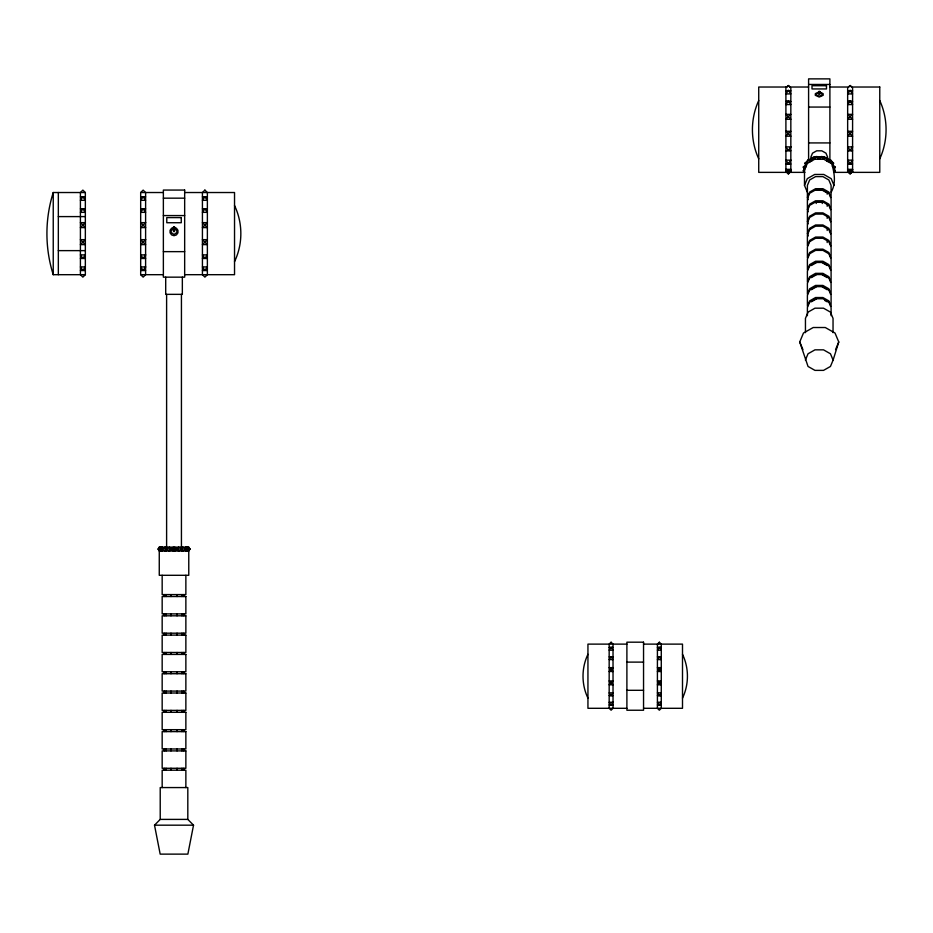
<?xml version="1.0" encoding="UTF-8"?>
<svg xmlns="http://www.w3.org/2000/svg" width="933" height="933" viewBox="0 0 933 933"><rect width="100%" height="100%" fill="white"/><g stroke="black" fill="none" stroke-linecap="round" stroke-linejoin="round"><path stroke-width="1.4" d="M804.887 172.313L803.29 170.856L804.491 170.179L807.313 163.415L807.756 160.138L810.427 159.228L810.427 161.654L807.756 160.138L806.497 162.948M193.528 825.18L187.871 854.127L160.173 854.127L154.516 825.18L160.219 819.396L160.219 787.569L187.813 787.569L187.813 819.396L193.528 825.18L154.516 825.18M162.085 551.018L162.085 547.158L159.683 549.082L160.884 551.018L160.884 547.158L159.683 549.082L162.085 551.018L162.085 547.158M185.959 547.158L185.959 551.018L188.349 549.082L187.148 547.158L187.148 551.018L188.349 549.082L185.959 547.158L185.959 551.018M85.346 192.525L53.239 192.525C44.819 219.162 44.819 248.061 53.239 274.687L85.346 274.687L85.346 192.525L82.874 190.11L80.413 192.525L80.413 274.687L82.874 277.113L85.346 274.687M833.099 360.115L838.755 341.968L835.023 333.034L825.273 327.518L813.214 327.518L803.465 333.034L799.733 341.968L808.036 366.459L814.964 370.378L823.524 370.378L830.452 366.459L833.099 360.115L830.452 353.77L823.524 349.84L814.964 349.84L808.036 353.77L805.389 360.115M758.727 100.554C750.319 118.923 750.319 140.475 758.727 158.843M879.761 158.843C888.169 140.475 888.169 118.923 879.761 100.554M234.533 261.66C242.942 244.049 242.942 223.162 234.533 205.552M587.942 654.29C581.376 668.051 581.376 684.367 587.942 698.129M682.501 698.129C689.067 684.367 689.067 668.051 682.501 654.29M803.29 170.856L805.68 164.896L803.29 167.077L804.491 170.179M832.376 166.284L833.577 163.182L830.732 160.138L828.061 159.228L828.061 161.654L830.732 160.138C833.845 170.354 836.889 182.098 831.175 192.151M807.313 192.151L804.491 185.387L807.313 178.635L814.684 174.459L823.804 174.459L831.175 178.635L833.997 185.387M807.395 197.481L809.657 192.058L815.582 188.699L822.906 188.699L828.831 192.058L831.093 197.481L831.093 185.387L828.831 179.964L822.906 176.605L815.582 176.605L809.657 179.964L807.395 185.387L807.395 197.481L808.305 199.65M807.395 209.575L809.657 204.14L815.582 200.793L822.906 200.793L828.831 204.14L831.093 209.575L831.093 198.694L828.831 193.259L822.906 189.912L815.582 189.912L809.657 193.259L807.395 198.694L807.395 209.575L808.305 211.744M807.395 221.669L809.657 216.234L815.582 212.887L822.906 212.887L828.831 216.234L831.093 221.669L831.093 210.788L828.831 205.353L822.906 202.006L815.582 202.006L809.657 205.353L807.395 210.788L807.395 221.669L808.305 223.838M807.395 233.763L809.657 228.328L815.582 224.981L822.906 224.981L828.831 228.328L831.093 233.763L831.093 222.87L828.831 217.447L822.906 214.089L815.582 214.089L809.657 217.447L807.395 222.87L807.395 233.763L808.305 235.932M835.56 349.63L838.755 341.968M159.263 547.158L158.062 549.082L159.263 551.018L188.769 551.018L189.97 549.082L188.769 547.158L159.263 547.158L159.263 575.299L188.769 575.299L188.769 547.158M806.112 166.284L804.911 163.182L807.313 163.415L814.684 159.24L816.62 156.557L818.544 156.826L818.544 159.24L816.62 156.557L814.684 156.826L812.013 157.724L811.558 161.012L812.013 157.724L814.684 159.24L823.804 159.24L831.175 163.415L833.577 163.182L832.376 163.858M786.717 87.317L788.362 85.533L790.018 86.956M848.47 87.317L850.126 85.533L851.771 86.956M169.456 551.018L173.316 547.158L173.316 551.018L169.456 547.158L166.785 549.082L166.331 551.018L166.331 547.158L166.785 549.082L169.456 551.018L169.456 547.158M178.576 547.158L174.716 551.018L174.716 547.158L178.576 551.018L181.247 549.082L181.702 547.158L181.702 551.018L181.247 549.082L178.576 547.158L178.576 551.018M140.673 192.525L143.146 190.11L145.606 192.525L145.606 274.687L143.146 277.113L140.673 274.687L140.673 192.525L163.368 192.525M833.601 172.313L835.198 170.856L834.394 168.791M786.717 86.956L788.362 85.533L790.018 87.317M848.47 86.956L850.126 85.533L851.771 87.317M790.834 169.888L788.362 172.034L785.901 169.888M790.834 171.719L788.362 173.865L785.901 171.719M852.587 169.888L850.126 172.034L847.654 169.888M852.587 171.719L850.126 173.865L847.654 171.719M823.804 159.24L826.475 157.724L826.93 161.012L826.475 157.724L821.868 156.557L819.944 156.826L819.944 159.24L821.868 156.557L823.804 159.24L823.804 156.826L814.684 156.826L809.436 159.8M811.302 265.532L816.212 262.756M811.302 277.626L816.212 274.85M811.302 289.72L816.212 286.944M811.302 301.814L816.212 299.038M833.997 167.765L835.198 167.077L832.807 164.896L832.807 167.322L835.198 167.077L833.997 170.179L835.198 170.856M173.561 227.582L171.59 228.223L170.086 230.288L170.086 232.842L171.59 234.906L174.016 235.699L176.442 234.906L177.946 232.842L177.946 230.288L176.442 228.223L174.471 227.582M173.561 228.748L171.194 230.649L171.194 232.48L174.016 234.533L176.838 232.48L176.838 230.649L174.471 228.748M818.789 91.982L815.314 93.685L815.314 95.283L819.244 97.067L823.174 95.283L823.174 93.685L819.699 91.982M818.789 92.717L816.422 93.906L816.422 95.049L819.244 96.344L822.066 95.049L822.066 93.906L819.699 92.717M808.596 84.46L829.892 84.46M808.596 87.026L790.834 87.026L790.834 172.372L804.491 172.372M829.892 87.026L847.654 87.026L847.654 172.372L833.997 172.372M808.596 107.062L829.892 107.062M808.596 142.924L829.892 142.924M816.212 190.204L822.276 190.204L827.186 192.979L827.186 194.192M184.664 192.525L234.533 192.525L234.533 274.687L184.664 274.687M163.368 198.169L184.664 198.169M163.368 215.57L184.664 215.57M58.336 216.596L85.346 216.596M58.336 250.627L85.346 250.627M163.368 251.642L184.664 251.642M140.673 274.687L163.368 274.687M626.894 644.12L587.942 644.12L587.942 708.299L626.894 708.299M643.548 644.12L682.501 644.12L682.501 708.299L643.548 708.299M626.894 662.115L643.548 662.115M626.894 690.303L643.548 690.303M160.219 819.396L187.813 819.396M806.112 163.858L804.911 163.182L807.313 161.001L807.313 163.415M823.804 156.826L829.052 159.8M822.276 262.756L827.186 265.532M822.276 274.85L827.186 277.626M822.276 286.944L827.186 289.72M824.737 300.426L827.186 301.814M831.991 162.948L831.175 161.001L831.175 163.415M832.807 164.896L833.181 165.806M799.733 341.968L802.928 349.63M833.041 332.649L833.041 318.41L830.405 312.089L823.512 308.182L814.975 308.182L808.083 312.089L805.447 318.41L805.447 332.649M831.093 315.681L831.093 307.517L828.831 302.094L822.906 298.735L815.582 298.735L809.657 302.094L807.395 307.517L807.395 315.681M829.892 160.324L829.892 78.873L808.596 78.873L808.596 160.324M827.571 159.683L827.571 156.989L825.973 153.175L821.81 150.819L816.678 150.819L812.515 153.175L810.917 156.989L810.917 159.683M827.186 205.073L827.186 206.286M827.186 217.167L827.186 218.38M827.186 229.261L827.186 230.474M827.186 241.355L827.186 242.557M822.276 203.499L822.276 202.298L816.212 202.298L816.212 203.499M814.684 156.826L814.684 159.24M805.68 164.896L805.68 167.322L803.29 167.077L804.491 167.765L804.491 185.387M185.865 575.299L185.865 594.589L162.167 594.589L162.167 575.299M185.865 787.569L185.865 770.203L162.167 770.203L162.167 787.569M183.836 594.589L183.836 596.525M183.836 613.891L183.836 615.815M183.836 633.192L183.836 635.116M183.836 652.482L183.836 654.418M183.836 671.783L183.836 673.719M183.836 691.085L183.836 693.009M183.836 710.386L183.836 712.311M183.836 729.676L183.836 731.612M183.836 748.977L183.836 750.902M183.836 768.279L183.836 770.203M182.343 277.159L182.343 294.35L165.701 294.35L165.701 277.159M181.958 594.589L181.958 596.525M181.958 613.891L181.958 615.815M181.958 633.192L181.958 635.116M181.958 652.482L181.958 654.418M181.958 671.783L181.958 673.719M181.958 691.085L181.958 693.009M181.958 710.386L181.958 712.311M181.958 729.676L181.958 731.612M181.958 748.977L181.958 750.902M181.958 768.279L181.958 770.203M181.434 294.35L181.434 547.158M177.048 594.589L177.048 596.525M177.048 613.891L177.048 615.815M177.048 633.192L177.048 635.116M177.048 652.482L177.048 654.418M177.048 671.783L177.048 673.719M177.048 691.085L177.048 693.009M177.048 710.386L177.048 712.311M177.048 729.676L177.048 731.612M177.048 748.977L177.048 750.902M177.048 768.279L177.048 770.203M170.984 594.589L170.984 596.525M170.984 613.891L170.984 615.815M170.984 633.192L170.984 635.116M170.984 652.482L170.984 654.418M170.984 671.783L170.984 673.719M170.984 691.085L170.984 693.009M170.984 710.386L170.984 712.311M170.984 729.676L170.984 731.612M170.984 748.977L170.984 750.902M170.984 768.279L170.984 770.203M166.61 294.35L166.61 547.158M166.074 594.589L166.074 596.525M166.074 613.891L166.074 615.815M166.074 633.192L166.074 635.116M166.074 652.482L166.074 654.418M166.074 671.783L166.074 673.719M166.074 691.085L166.074 693.009M166.074 710.386L166.074 712.311M166.074 729.676L166.074 731.612M166.074 748.977L166.074 750.902M166.074 768.279L166.074 770.203M164.196 594.589L164.196 596.525M164.196 613.891L164.196 615.815M164.196 633.192L164.196 635.116M164.196 652.482L164.196 654.418M164.196 671.783L164.196 673.719M164.196 691.085L164.196 693.009M164.196 710.386L164.196 712.311M164.196 729.676L164.196 731.612M164.196 748.977L164.196 750.902M164.196 768.279L164.196 770.203M58.336 192.525L58.336 274.687M53.239 192.525L53.239 274.687M809.657 229.541L807.395 234.964L807.395 245.857L809.657 240.422L815.582 237.064L822.906 237.064L828.831 240.422L831.093 245.857L831.093 234.964L828.831 229.541L822.906 226.183L815.582 226.183L809.657 229.541M809.657 241.635L807.395 247.058L807.395 257.94L809.657 252.516L815.582 249.158L822.906 249.158L828.831 252.516L831.093 257.94L831.093 247.058L828.831 241.635L822.906 238.277L815.582 238.277L809.657 241.635M809.657 253.729L807.395 259.152L807.395 270.034L809.657 264.61L815.582 261.252L822.906 261.252L828.831 264.61L831.093 270.034L831.093 259.152L828.831 253.729L822.906 250.371L815.582 250.371L809.657 253.729M809.657 265.812L807.395 271.246L807.395 282.128L809.657 276.704L815.582 273.346L822.906 273.346L828.831 276.704L831.093 282.128L831.093 271.246L828.831 265.812L822.906 262.465L815.582 262.465L809.657 265.812M809.657 277.906L807.395 283.34L807.395 294.222L809.657 288.787L815.582 285.44L822.906 285.44L828.831 288.787L831.093 294.222L831.093 283.34L828.831 277.906L822.906 274.559L815.582 274.559L809.657 277.906M809.657 290L807.395 295.434L807.395 306.316L809.657 300.881L815.582 297.534L822.906 297.534L828.831 300.881L831.093 306.316L831.093 295.434L828.831 290L822.906 286.641L815.582 286.641L809.657 290M82.874 196.84L80.413 200.303L85.346 200.303L82.874 196.84L80.413 196.816L85.346 196.816L82.874 196.84M82.874 208.875L80.413 212.339L85.346 212.339L82.874 208.875L80.413 208.84L85.346 208.84L82.874 208.875M85.346 254.907L82.874 258.371L80.413 258.394L85.346 258.394L82.874 258.371L80.413 254.907L85.346 254.907M85.346 266.943L82.874 270.395L80.413 270.43L85.346 270.43L82.874 270.395L80.413 266.943L85.346 266.943M143.146 196.84L140.673 200.303L145.606 200.303L143.146 196.84L140.673 196.816L145.606 196.816L143.146 196.84M143.146 208.875L140.673 212.339L145.606 212.339L143.146 208.875L140.673 208.84L145.606 208.84L143.146 208.875M145.606 254.907L143.146 258.371L140.673 258.394L145.606 258.394L143.146 258.371L140.673 254.907L145.606 254.907M145.606 266.943L143.146 270.395L140.673 270.43L145.606 270.43L143.146 270.395L140.673 266.943L145.606 266.943M204.898 196.84L202.426 200.303L207.371 200.303L204.898 196.84L202.426 196.816L207.371 196.816L204.898 196.84M204.898 208.875L202.426 212.339L207.371 212.339L204.898 208.875L202.426 208.84L207.371 208.84L204.898 208.875M207.371 254.907L204.898 258.371L202.426 258.394L207.371 258.394L204.898 258.371L202.426 254.907L207.371 254.907M207.371 266.943L204.898 270.395L202.426 270.43L207.371 270.43L204.898 270.395L202.426 266.943L207.371 266.943M611.103 647.49L609.167 650.196L613.028 650.196L611.103 647.49L609.167 647.467L613.028 647.467L611.103 647.49M611.103 656.89L609.167 659.596L613.028 659.596L611.103 656.89L609.167 656.867L613.028 656.867L611.103 656.89M613.028 692.846L611.103 695.552L609.167 695.575L613.028 695.575L611.103 695.552L609.167 692.846L613.028 692.846M613.028 702.246L611.103 704.951L609.167 704.975L613.028 704.975L611.103 704.951L609.167 702.246L613.028 702.246M659.339 647.49L657.415 650.196L661.275 650.196L659.339 647.49L657.415 647.467L661.275 647.467L659.339 647.49M659.339 656.89L657.415 659.596L661.275 659.596L659.339 656.89L657.415 656.867L661.275 656.867L659.339 656.89M661.275 692.846L659.339 695.552L657.415 695.575L661.275 695.575L659.339 695.552L657.415 692.846L661.275 692.846M661.275 702.246L659.339 704.951L657.415 704.975L661.275 704.975L659.339 704.951L657.415 702.246L661.275 702.246M790.834 146.901L788.362 150.341L785.901 150.749L790.834 150.749L788.362 150.341L785.901 146.901L790.834 146.901M790.834 160.161L788.362 163.602L785.901 164.01L790.834 164.01L788.362 163.602L785.901 160.161L790.834 160.161M852.587 146.901L850.126 150.341L847.654 150.749L852.587 150.749L850.126 150.341L847.654 146.901L852.587 146.901M852.587 160.161L850.126 163.602L847.654 164.01L852.587 164.01L850.126 163.602L847.654 160.161L852.587 160.161M788.362 90.478L785.901 93.918L790.834 93.918L788.362 90.478L785.901 90.816L790.834 90.816L788.362 90.478M788.362 101.137L785.901 104.578L790.834 104.578L788.362 101.137L785.901 101.475L790.834 101.475L788.362 101.137M850.126 90.478L847.654 93.918L852.587 93.918L850.126 90.478L847.654 90.816L852.587 90.816L850.126 90.478M850.126 101.137L847.654 104.578L852.587 104.578L850.126 101.137L847.654 101.475L852.587 101.475L850.126 101.137M788.362 116.555L785.901 119.272L790.834 119.272L785.901 114.362L790.834 114.362L788.362 116.555M788.362 133.477L785.901 136.195L790.834 136.195L785.901 131.285L790.834 131.285L788.362 133.477M850.126 116.555L847.654 119.272L852.587 119.272L847.654 114.362L852.587 114.362L850.126 116.555M850.126 133.477L847.654 136.195L852.587 136.195L847.654 131.285L852.587 131.285L850.126 133.477M790.834 169.351L788.362 172.034L785.901 169.351L790.834 169.351M790.834 171.194L788.362 173.865L785.901 171.194L790.834 171.194M852.587 169.351L850.126 172.034L847.654 169.351L852.587 169.351M852.587 171.194L850.126 173.865L847.654 171.194L852.587 171.194M85.346 222.649L80.413 227.594L85.346 227.594L80.413 222.649L85.346 222.649M85.346 239.664L80.413 244.609L85.346 244.609L80.413 239.664L85.346 239.664M145.606 222.649L140.673 227.594L145.606 227.594L140.673 222.649L145.606 222.649M145.606 239.664L140.673 244.609L145.606 244.609L140.673 239.664L145.606 239.664M207.371 222.649L202.426 227.594L207.371 227.594L202.426 222.649L207.371 222.649M207.371 239.664L202.426 244.609L207.371 244.609L202.426 239.664L207.371 239.664M613.028 667.655L609.167 671.503L613.028 671.503L609.167 667.655L613.028 667.655M613.028 680.938L609.167 684.799L613.028 684.799L609.167 680.938L613.028 680.938M661.275 667.655L657.415 671.503L661.275 671.503L657.415 667.655L661.275 667.655M661.275 680.938L657.415 684.799L661.275 684.799L657.415 680.938L661.275 680.938M204.898 190.11L202.426 192.525L202.426 274.687L204.898 277.113L207.371 274.687L207.371 192.525L204.898 190.11M611.103 642.231L609.167 644.12L609.167 708.299L611.103 710.2L613.028 708.299L613.028 644.12L611.103 642.231M659.339 642.231L657.415 644.12L657.415 708.299L659.339 710.2L661.275 708.299L661.275 644.12L659.339 642.231M160.453 547.158L158.062 549.082L160.453 551.018L160.453 547.158M189.97 549.082L187.58 551.018L187.58 547.158L189.97 549.082M165.199 547.158L162.529 549.082L165.199 551.018L165.199 547.158M185.504 549.082L182.833 551.018L182.833 547.158L185.504 549.082M826.486 85.719L812.002 85.719L812.002 88.938L826.486 88.938L826.486 85.719M785.901 87.026L758.727 87.026L758.727 172.372L785.901 172.372L785.901 87.026M879.761 87.026L852.587 87.026L852.587 172.372L879.761 172.372L879.761 87.026M819.699 91.446L818.789 91.446L818.789 94.478L819.699 94.478L819.699 91.446M184.664 190.064L163.368 190.064L163.368 277.159L184.664 277.159L184.664 190.064M181.259 217.599L166.785 217.599L166.785 222.73L181.259 222.73L181.259 217.599M174.471 226.731L173.561 226.731L173.561 231.571L174.471 231.571L174.471 226.731M185.865 596.525L162.167 596.525L162.167 613.891L185.865 613.891L185.865 596.525M185.865 615.815L162.167 615.815L162.167 633.192L185.865 633.192L185.865 615.815M185.865 635.116L162.167 635.116L162.167 652.482L185.865 652.482L185.865 635.116M643.548 642.184L626.894 642.184L626.894 710.235L643.548 710.235L643.548 642.184M185.865 654.418L162.167 654.418L162.167 671.783L185.865 671.783L185.865 654.418M185.865 673.719L162.167 673.719L162.167 691.085L185.865 691.085L185.865 673.719M185.865 693.009L162.167 693.009L162.167 710.386L185.865 710.386L185.865 693.009M185.865 712.311L162.167 712.311L162.167 729.676L185.865 729.676L185.865 712.311M185.865 731.612L162.167 731.612L162.167 748.977L185.865 748.977L185.865 731.612M185.865 750.902L162.167 750.902L162.167 768.279L185.865 768.279L185.865 750.902"/></g></svg>
